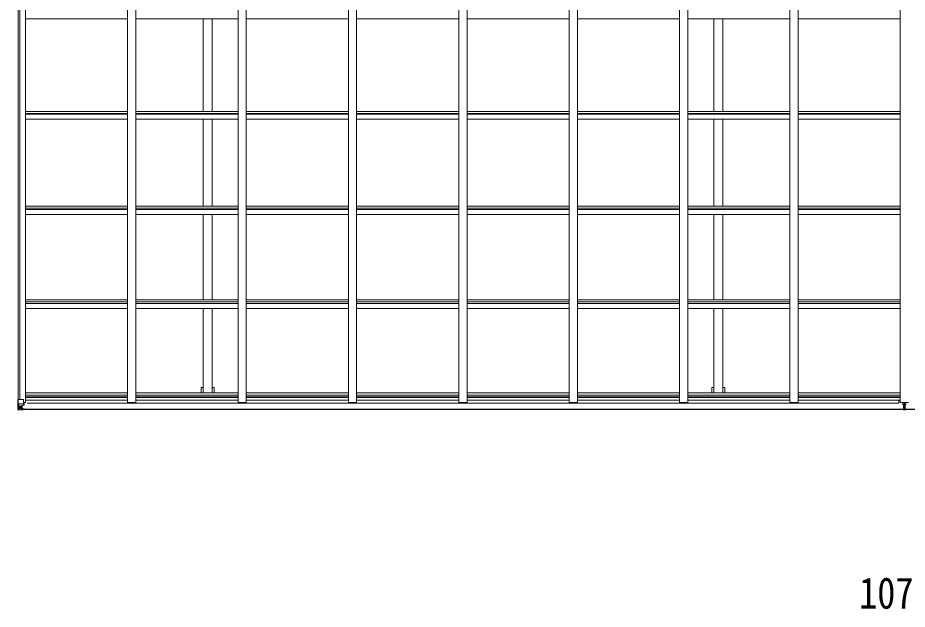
# Model space of a CAD drawing. Units: millimetres at full size, sheet at 1:40; details may follow other scales. Extents: x -11181 to 11305, y -7804 to 7716.
# Drawn here: x -1059 to 4340, y 630 to 4219 of the extents above; entities that cross this region are included whole.
import ezdxf
from ezdxf.enums import TextEntityAlignment as Align

# ---------------------------------------------------------------- set-up
doc = ezdxf.new("R2010")
doc.units = ezdxf.units.MM
doc.header["$LTSCALE"] = 40
for name, color, linetype, lineweight in [('0-1_本体', 4, 'Continuous', 9), ('0-2_部品', 7, 'Continuous', 9), ('0-4_TABLE1', 3, 'Continuous', 9), ('0-A_寸法', 6, 'Continuous', 9)]:
    doc.layers.add(name, color=color, linetype=linetype, lineweight=lineweight)
doc.styles.add('ＭＳ ゴシック', font='')
doc.styles.get('ＭＳ ゴシック').set_extended_font_data('MS Gothic')

msp = doc.modelspace()

# ---------------------------------------------------------------- linework, layer by layer
at = {"layer": '0-1_本体'}
for p, q in [((-1012.29, 1883.67), (-1012.29, 6600.03)), ((-392.29, 1883.67), (-392.29, 6600.03)), ((-342.29, 1883.67), (-342.29, 6600.03)), ((277.71, 1883.67), (277.71, 6600.03)), ((327.71, 1883.67), (327.71, 6600.03)), ((947.71, 1883.67), (947.71, 6600.03)), ((997.71, 1883.67), (997.71, 6600.03)), ((1617.71, 1883.67), (1617.71, 6600.03)), ((1667.71, 1883.67), (1667.71, 6600.03)), ((2287.71, 1883.67), (2287.71, 6600.03)), ((2337.71, 1883.67), (2337.71, 6600.03)), ((2957.71, 1883.67), (2957.71, 6600.03)), ((3007.71, 1883.67), (3007.71, 6600.03)), ((3627.71, 1883.67), (3627.71, 6600.03)), ((3677.71, 1883.67), (3677.71, 6600.03)), ((4297.71, 1883.67), (4297.71, 6600.03)), ((-1057.29, 1902.13), (-1057.29, 6581.57)), ((-1047.46, 1902.13), (-1047.46, 6581.57)), ((-1012.29, 4213.85), (-392.29, 4213.85)), ((-342.29, 4213.85), (277.71, 4213.85)), ((65.21, 3651.21), (65.21, 4213.85)), ((120.21, 3651.21), (120.21, 4213.85)), ((327.71, 4213.85), (947.71, 4213.85)), ((997.71, 4213.85), (1617.71, 4213.85)), ((1667.71, 4213.85), (2287.71, 4213.85)), ((2337.71, 4213.85), (2957.71, 4213.85)), ((3007.71, 4213.85), (3627.71, 4213.85)), ((3165.21, 3651.21), (3165.21, 4213.85)), ((3220.21, 3651.21), (3220.21, 4213.85)), ((3677.71, 4213.85), (4297.71, 4213.85)), ((-1012.29, 3651.21), (-392.29, 3651.21)), ((-1012.29, 3638.19), (-392.29, 3638.19)), ((-1012.29, 3634.36), (-392.29, 3634.36)), ((-342.29, 3651.21), (277.71, 3651.21)), ((-342.29, 3638.19), (277.71, 3638.19)), ((-342.29, 3634.36), (277.71, 3634.36)), ((327.71, 3651.21), (947.71, 3651.21)), ((327.71, 3638.19), (947.71, 3638.19)), ((327.71, 3634.36), (947.71, 3634.36)), ((997.71, 3651.21), (1617.71, 3651.21)), ((997.71, 3638.19), (1617.71, 3638.19)), ((997.71, 3634.36), (1617.71, 3634.36)), ((1667.71, 3651.21), (2287.71, 3651.21)), ((1667.71, 3638.19), (2287.71, 3638.19)), ((1667.71, 3634.36), (2287.71, 3634.36)), ((2337.71, 3651.21), (2957.71, 3651.21)), ((2337.71, 3638.19), (2957.71, 3638.19)), ((2337.71, 3634.36), (2957.71, 3634.36)), ((3007.71, 3651.21), (3627.71, 3651.21)), ((3007.71, 3638.19), (3627.71, 3638.19)), ((3007.71, 3634.36), (3627.71, 3634.36)), ((3677.71, 3651.21), (4297.71, 3651.21)), ((3677.71, 3638.19), (4297.71, 3638.19)), ((3677.71, 3634.36), (4297.71, 3634.36)), ((-1012.29, 3604.56), (-392.29, 3604.56)), ((-342.29, 3604.56), (277.71, 3604.56)), ((65.21, 3075.85), (65.21, 3604.56)), ((120.21, 3075.85), (120.21, 3604.56)), ((327.71, 3604.56), (947.71, 3604.56)), ((997.71, 3604.56), (1617.71, 3604.56)), ((1667.71, 3604.56), (2287.71, 3604.56)), ((2337.71, 3604.56), (2957.71, 3604.56)), ((3007.71, 3604.56), (3627.71, 3604.56)), ((3165.21, 3075.85), (3165.21, 3604.56)), ((3220.21, 3075.85), (3220.21, 3604.56)), ((3677.71, 3604.56), (4297.71, 3604.56)), ((-1012.3, 3062.9), (-392.29, 3062.9)), ((-1012.29, 3075.85), (-392.29, 3075.85)), ((-1012.29, 3055.5), (-392.29, 3055.5)), ((-1012.29, 3026.1), (-392.29, 3026.1)), ((-342.29, 3075.85), (277.71, 3075.85)), ((-342.29, 3062.9), (277.71, 3062.9)), ((-342.29, 3055.5), (277.71, 3055.5)), ((-342.29, 3026.1), (277.71, 3026.1)), ((65.21, 2507.48), (65.21, 3026.1)), ((120.21, 2507.48), (120.21, 3026.1)), ((327.71, 3075.85), (947.71, 3075.85)), ((327.71, 3062.9), (947.71, 3062.9)), ((327.71, 3055.5), (947.71, 3055.5)), ((327.71, 3026.1), (947.71, 3026.1)), ((997.71, 3075.85), (1617.71, 3075.85)), ((997.71, 3062.9), (1617.71, 3062.9)), ((997.71, 3055.5), (1617.71, 3055.5)), ((997.71, 3026.1), (1617.71, 3026.1)), ((1667.71, 3075.85), (2287.71, 3075.85)), ((1667.71, 3062.9), (2287.71, 3062.9)), ((1667.71, 3055.5), (2287.71, 3055.5)), ((1667.71, 3026.1), (2287.71, 3026.1)), ((2337.71, 3075.85), (2957.71, 3075.85)), ((2337.71, 3062.9), (2957.71, 3062.9)), ((2337.71, 3055.5), (2957.71, 3055.5)), ((2337.71, 3026.1), (2957.71, 3026.1)), ((3007.71, 3075.85), (3627.71, 3075.85)), ((3007.71, 3062.9), (3627.71, 3062.9)), ((3007.71, 3055.5), (3627.71, 3055.5)), ((3007.71, 3026.1), (3627.71, 3026.1)), ((3165.21, 2507.48), (3165.21, 3026.1)), ((3220.21, 2507.48), (3220.21, 3026.1)), ((3677.71, 3075.85), (4297.71, 3075.85)), ((3677.71, 3062.9), (4297.69, 3062.9)), ((3677.71, 3055.5), (4297.71, 3055.5)), ((3677.71, 3026.1), (4297.71, 3026.1)), ((-1012.29, 2507.48), (-392.29, 2507.48)), ((-1012.29, 2494.65), (-392.29, 2494.65)), ((-1012.29, 2484.49), (-392.29, 2484.49)), ((-342.29, 2507.48), (277.71, 2507.48)), ((-342.29, 2494.65), (277.71, 2494.65)), ((-342.29, 2484.49), (277.71, 2484.49)), ((327.71, 2507.48), (947.71, 2507.48)), ((327.71, 2494.65), (947.71, 2494.65)), ((327.71, 2484.49), (947.71, 2484.49)), ((997.71, 2507.48), (1617.71, 2507.48)), ((997.71, 2494.65), (1617.71, 2494.65)), ((997.71, 2484.49), (1617.71, 2484.49)), ((1667.71, 2507.48), (2287.71, 2507.48)), ((1667.71, 2494.65), (2287.71, 2494.65)), ((1667.71, 2484.49), (2287.71, 2484.49)), ((2337.71, 2507.48), (2957.71, 2507.48)), ((2337.71, 2494.65), (2957.71, 2494.65)), ((2337.71, 2484.49), (2957.71, 2484.49)), ((3007.71, 2507.48), (3627.71, 2507.48)), ((3007.71, 2494.65), (3627.71, 2494.65)), ((3007.71, 2484.49), (3627.71, 2484.49)), ((3677.71, 2507.48), (4297.71, 2507.48)), ((3677.71, 2494.65), (4297.71, 2494.65)), ((3677.71, 2484.49), (4297.71, 2484.49)), ((-1012.29, 2455.53), (-392.29, 2455.53)), ((-342.29, 2455.53), (277.71, 2455.53)), ((65.21, 1942.53), (65.21, 2455.53)), ((120.21, 1942.53), (120.21, 2455.53)), ((327.71, 2455.53), (947.71, 2455.53)), ((997.71, 2455.53), (1617.71, 2455.53)), ((1667.71, 2455.53), (2287.71, 2455.53)), ((2337.71, 2455.53), (2957.71, 2455.53)), ((3007.71, 2455.53), (3627.71, 2455.53)), ((3165.21, 1942.53), (3165.21, 2455.53)), ((3220.21, 1942.53), (3220.21, 2455.53)), ((3677.71, 2455.53), (4297.71, 2455.53)), ((53.21, 1975.36), (65.21, 1975.36)), ((53.21, 1975.36), (53.21, 1942.53)), ((132.21, 1975.36), (120.21, 1975.36)), ((132.21, 1975.36), (132.21, 1942.53)), ((3153.21, 1975.36), (3165.21, 1975.36)), ((3153.21, 1975.36), (3153.21, 1942.53)), ((3232.21, 1975.36), (3220.21, 1975.36)), ((3232.21, 1975.36), (3232.21, 1942.53)), ((-1012.29, 1942.53), (-392.29, 1942.53)), ((-1012.29, 1929.71), (-392.29, 1929.71)), ((-1012.29, 1918.36), (-392.29, 1918.36)), ((-1012.29, 1914.57), (-392.29, 1914.57)), ((-1012.29, 1898.62), (-392.29, 1898.62)), ((-342.29, 1942.53), (277.71, 1942.53)), ((-342.29, 1929.71), (277.71, 1929.71)), ((-342.29, 1918.36), (277.71, 1918.36)), ((-342.29, 1914.57), (277.71, 1914.57)), ((-342.29, 1898.62), (277.71, 1898.62)), ((327.71, 1942.53), (947.71, 1942.53)), ((327.71, 1929.71), (947.71, 1929.71)), ((327.71, 1918.36), (947.71, 1918.36)), ((327.71, 1914.57), (947.71, 1914.57)), ((327.71, 1898.62), (947.71, 1898.62)), ((997.71, 1942.53), (1617.71, 1942.53)), ((997.71, 1929.71), (1617.71, 1929.71)), ((997.71, 1918.36), (1617.71, 1918.36)), ((997.71, 1914.57), (1617.71, 1914.57)), ((997.71, 1898.62), (1617.71, 1898.62)), ((1667.71, 1942.53), (2287.71, 1942.53)), ((1667.71, 1929.71), (2287.71, 1929.71)), ((1667.71, 1918.36), (2287.71, 1918.36)), ((1667.71, 1914.57), (2287.71, 1914.57)), ((1667.71, 1898.62), (2287.71, 1898.62)), ((2337.71, 1942.53), (2957.71, 1942.53)), ((2337.71, 1929.71), (2957.71, 1929.71)), ((2337.71, 1918.36), (2957.71, 1918.36)), ((2337.71, 1914.57), (2957.71, 1914.57)), ((2337.71, 1898.62), (2957.71, 1898.62)), ((3007.71, 1942.53), (3627.71, 1942.53)), ((3007.71, 1929.71), (3627.71, 1929.71)), ((3007.71, 1918.36), (3627.71, 1918.36)), ((3007.71, 1914.57), (3627.71, 1914.57)), ((3007.71, 1898.62), (3627.71, 1898.62)), ((3677.71, 1942.53), (4297.71, 1942.53)), ((3677.71, 1929.71), (4297.71, 1929.71)), ((3677.71, 1918.36), (4297.71, 1918.36)), ((3677.71, 1914.57), (4297.71, 1914.57)), ((3677.71, 1898.62), (4297.71, 1898.62)), ((4288.71, 1880.34), (4288.71, 1898.62)), ((-1035.79, 1843.79), (4316.21, 1843.79)), ((-1035.79, 1841.36), (4316.21, 1841.36)), ((-1012.29, 1883.67), (-1025.29, 1883.67)), ((4288.71, 1880.34), (-1003.29, 1880.34)), ((-392.29, 1883.67), (-342.29, 1883.67)), ((277.71, 1883.67), (327.71, 1883.67)), ((947.71, 1883.67), (997.71, 1883.67)), ((1617.71, 1883.67), (1667.71, 1883.67)), ((2287.71, 1883.67), (2337.71, 1883.67)), ((2957.71, 1883.67), (3007.71, 1883.67)), ((3627.71, 1883.67), (3677.71, 1883.67)), ((4297.71, 1883.67), (4347.71, 1883.67)), ((9681.21, 1843.79), (4329.21, 1843.79)), ((9681.21, 1841.36), (4329.21, 1841.36))]:
    msp.add_line(p, q, dxfattribs=at)
at = {"layer": '0-2_部品'}
for p, q in [((-1056.45, 1902.13), (-1026.29, 1902.13)), ((-1056.45, 1902.13), (-1056.45, 1841.55)), ((-1025.29, 1901.13), (-1025.29, 1868.04)), ((-1059.29, 1841.42), (-1059.29, 1841.46)), ((-1058.35, 1840.47), (-1058.35, 1840.43)), ((-1058.35, 1840.42), (-1058.35, 1840.42)), ((-1049.38, 1840.04), (-1057.3, 1840.51)), ((-1056.44, 1841.48), (-1056.45, 1841.55)), ((-1055.9, 1875.25), (-1049.29, 1875.47)), ((-1055.9, 1875.25), (-1051.76, 1863.17)), ((-1052.48, 1844.92), (-1055.21, 1841.26)), ((-1049.29, 1861.93), (-1051.62, 1861.9)), ((-1051.62, 1861.9), (-1051.62, 1848.43)), ((-1051.62, 1848.43), (-1049.29, 1848.37)), ((-1049.29, 1875.47), (-1025.29, 1875.47)), ((-1049.29, 1861.93), (-1037.29, 1861.93)), ((-1049.29, 1861.93), (-1049.29, 1861.93)), ((-1049.29, 1848.38), (-1037.29, 1848.38)), ((-1037.29, 1839.25), (-1049.29, 1840.03)), ((-1043.81, 1855.57), (-1043.81, 1856.53)), ((-1038.29, 1848.38), (-1037.29, 1848.38)), ((-1037.29, 1865.23), (-1037.29, 1839.13)), ((-1035.79, 1861.93), (-1037.29, 1861.93)), ((-1035.79, 1848.38), (-1037.29, 1848.38)), ((-1035.79, 1844.84), (-1037.29, 1844.84)), ((-1037.29, 1840.02), (-1030.79, 1839.62)), ((-1030.79, 1838.74), (-1037.29, 1839.13)), ((-1026.12, 1867.78), (-1036.46, 1866.12)), ((-1036.46, 1865.49), (-1026.12, 1867.14)), ((-1036.46, 1866.12), (-1036.46, 1865.49)), ((-1031.79, 1858.34), (-1035.79, 1858.34)), ((-1031.79, 1850.13), (-1035.79, 1850.13)), ((-1035.29, 1845.2), (-1035.79, 1845.2)), ((-1030.79, 1840.55), (-1035.79, 1840.63)), ((-1035.68, 1846.5), (-1031.79, 1846.5)), ((-1035.29, 1846.29), (-1035.29, 1846.13)), ((-1035.29, 1846.13), (-1035.29, 1846.13)), ((-1025.29, 1846.04), (-1035.29, 1846.13)), ((-1035.29, 1844.17), (-1035.29, 1846.13)), ((-1027.29, 1844.2), (-1035.29, 1844.2)), ((-1027.29, 1844.17), (-1035.29, 1844.17)), ((-1031.79, 1866.24), (-1031.79, 1846.27)), ((-1030.79, 1840.55), (-1030.79, 1841.36)), ((-1030.79, 1840.13), (-1030.79, 1840.55)), ((-1030.79, 1840.13), (-1030.79, 1839.62)), ((-1030.79, 1839.62), (-1030.79, 1838.74)), ((-1026.12, 1867.14), (-1026.12, 1867.78)), ((-1025.84, 1867.22), (-1021.79, 1867.26)), ((-1025.79, 1840.93), (-1025.79, 1841.36)), ((-1025.49, 1840.93), (-1025.79, 1840.93)), ((-1025.49, 1840.93), (-1023.8, 1841.36)), ((-1020.79, 1879.13), (-1025.29, 1879.13)), ((-1025.29, 1846.04), (-1025.29, 1844.43)), ((-1025.29, 1844.43), (-1020.29, 1844.43)), ((-1021.79, 1868.99), (-1020.79, 1868.98)), ((-1020.79, 1867.26), (-1021.79, 1867.26)), ((-1020.79, 1883.67), (-1020.79, 1867.26)), ((-1020.29, 1843.79), (-1020.29, 1844.43)), ((-1020.29, 1844.43), (-1019.29, 1844.43)), ((-1019.29, 1846.11), (-1019.29, 1846)), ((-1019.29, 1844.43), (-1019.29, 1846)), ((-1019.29, 1844.43), (-1019.29, 1843.79))]:
    msp.add_line(p, q, dxfattribs=at)
for points in [[(-1059.29, 1841.46), (-1059.29, 1902.13), (-1056.45, 1902.13)], [(-1058.35, 1840.42), (-1049.29, 1839.87), (-1037.29, 1839.13)], [(-1045.73, 1854.61), (-1046.69, 1854.61), (-1046.69, 1853.65), (-1045.73, 1853.65)], [(-1043.81, 1856.53), (-1044.77, 1856.53), (-1044.77, 1855.57)], [(-1044.77, 1852.69), (-1044.77, 1851.73), (-1043.81, 1851.73), (-1043.81, 1852.69)], [(-1042.85, 1853.65), (-1041.89, 1853.65), (-1041.89, 1854.61), (-1042.85, 1854.61)], [(-1030.79, 1840.13), (-1035.79, 1840.13), (-1035.79, 1865.6)], [(-1020.29, 1846.16), (-1035.29, 1846.29), (-1035.29, 1846.29)], [(-1035.29, 1845.2), (-1027.29, 1845.2), (-1027.29, 1843.79)], [(-1021.79, 1867.26), (-1021.79, 1868.99), (-1025.29, 1869.01)], [(-1025.29, 1846.04), (-1025.29, 1846.05), (-1019.29, 1846)]]:
    msp.add_lwpolyline(points, dxfattribs=at)
msp.add_circle((-1044.29, 1854.13), 5.3, dxfattribs=at)
for centre, radius, start, end in [((-1026.29, 1901.13), 1, 0, 90), ((-1058.29, 1841.46), 0.999, 180.04917, 266.5576), ((-1058.29, 1841.42), 0.999, 180.04917, 266.5576), ((-1058.29, 1841.42), 1, 179.99921, 266.49983), ((-1057.14, 1827.81), 12.7, 84.89689, 90.75534), ((-1055.16, 1841.43), 1.28, 177.54105, 228.82169), ((-1045.73, 1855.57), 0.96, 270, 0), ((-1045.73, 1852.69), 0.96, 0, 90), ((-1042.85, 1855.57), 0.96, 180, 270), ((-1042.85, 1852.69), 0.96, 90, 180), ((-1036.35, 1865.19), 0.937, 96.73234, 177.67791), ((-1036.35, 1864.56), 0.937, 96.73234, 177.67791), ((-1035.28, 1846.81), 0.513, 178.95293, 268.11972), ((-1035.29, 1846.63), 0.5, 179.95536, 269.47105), ((-1035.29, 1843.7), 0.5, 89.99891, 179.99891), ((-1035.29, 1843.67), 0.5, 90.00309, 180.00198), ((-1026.23, 1868.71), 0.937, 276.73234, 357.67791), ((-1026.23, 1868.07), 0.937, 276.73234, 357.67791), ((-1020.15, 1838.47), 7.69, 83.56574, 91.03001)]:
    msp.add_arc(centre, radius, start, end, dxfattribs=at)
for centre, major_axis, ratio, start_param, end_param in [((-1056.35, 1840.34), (2, -0.12), 0.060933, 2.0712557, 3.1453404), ((-857.35, 1828.11), (201, -12.36), 0.060933, 3.1453404, 3.145839), ((-1055.18, 1872.9), (0.85, -2.32), 0.403757, 3.0087805, 3.9744392), ((-1056.16, 1843.44), (-0.02, -3), 0.466854, 0.125683, 0.7596956), ((-1054.49, 1848.51), (0.03, -5), 0.573921, 0.7672717, 1.551125), ((-1053.03, 1861.88), (0, -3), 0.468246, 1.5772882, 2.0127935), ((-1131.04, 1848.38), (81.75, 0), 0.061163, 6.2824128, 6.2831853)]:
    msp.add_ellipse(centre, major_axis=major_axis, ratio=ratio, start_param=start_param, end_param=end_param, dxfattribs=at)
at = {"layer": '0-4_TABLE1'}
for p, q in [((4314.21, 1883.67), (4314.21, 1872.78)), ((4314.21, 1872.28), (4321.21, 1872.34)), ((4314.21, 1870.9), (4321.21, 1870.84)), ((4316.21, 1844.34), (4316.21, 1842.84)), ((4321.21, 1842.54), (4316.21, 1842.84)), ((4316.21, 1842.84), (4316.21, 1839.84)), ((4316.21, 1839.84), (4321.05, 1839.55)), ((4317.21, 1870.88), (4317.21, 1859.01)), ((4317.21, 1859.01), (4321.21, 1859.04)), ((4317.21, 1859.01), (4317.21, 1850.77)), ((4317.21, 1850.77), (4321.21, 1850.84)), ((4317.21, 1850.77), (4317.21, 1847.17)), ((4317.21, 1847.17), (4321.21, 1847.24)), ((4317.21, 1847.17), (4317.21, 1845.34)), ((4317.21, 1845.34), (4321.21, 1845.34)), ((4321.05, 1839.55), (4322.71, 1839.44)), ((4321.21, 1879.84), (4321.21, 1883.67)), ((4321.21, 1879.84), (4324.21, 1879.84)), ((4321.21, 1879.84), (4321.21, 1872.77)), ((4321.21, 1872.77), (4324.21, 1872.77)), ((4321.21, 1872.77), (4321.21, 1863.13)), ((4321.21, 1863.13), (4324.21, 1863.13)), ((4321.21, 1863.13), (4321.21, 1856.06)), ((4321.21, 1856.06), (4324.21, 1856.06)), ((4321.21, 1845.34), (4321.21, 1856.06)), ((4321.21, 1845.34), (4321.21, 1842.54)), ((4322.71, 1842.45), (4321.21, 1842.54)), ((4329.21, 1842.85), (4322.71, 1842.45)), ((4322.71, 1839.44), (4322.71, 1842.45)), ((4324.21, 1879.84), (4324.21, 1883.67)), ((4324.21, 1879.84), (4324.21, 1872.77)), ((4324.21, 1872.77), (4324.21, 1863.13)), ((4331.21, 1871.4), (4324.21, 1871.34)), ((4324.21, 1863.13), (4324.21, 1856.06)), ((4324.21, 1845.34), (4324.21, 1856.06)), ((4324.21, 1847.24), (4328.21, 1847.24)), ((4324.21, 1845.34), (4328.21, 1845.34)), ((4328.21, 1870.88), (4328.21, 1859.04)), ((4328.21, 1847.24), (4328.21, 1845.34)), ((4329.21, 1844.34), (4329.21, 1842.85)), ((4331.21, 1883.67), (4331.21, 1872.78)), ((4331.21, 1872.28), (4331.21, 1871.4))]:
    msp.add_line(p, q, dxfattribs=at)
for points in [[(4321.21, 1872.84), (4314.21, 1872.78), (4314.21, 1872.28), (4314.21, 1871.4)], [(4321.21, 1871.34), (4314.21, 1871.4), (4314.21, 1870.9)], [(4322.71, 1839.44), (4329.21, 1839.84), (4329.21, 1842.85)], [(4324.21, 1872.34), (4331.21, 1872.28), (4331.21, 1872.78), (4324.21, 1872.84)], [(4324.21, 1870.84), (4331.21, 1870.9), (4331.21, 1871.4)], [(4324.21, 1859.04), (4328.21, 1859.04), (4328.21, 1850.84)], [(4324.21, 1850.84), (4328.21, 1850.84), (4328.21, 1847.24)]]:
    msp.add_lwpolyline(points, dxfattribs=at)
for centre, start, end in [((4317.21, 1844.34), 90, 180), ((4328.21, 1844.34), 0, 90)]:
    msp.add_arc(centre, 1, start, end, dxfattribs=at)
for centre, major_axis, ratio, start_param, end_param in [((4321.24, 1842.54), (0.18, 2.99), 0.008711, 1.5718618, 3.1415927), ((4149.34, 1853.05), (171.87, -10.52), 0.017422, 0.0000005, 0.0010659)]:
    msp.add_ellipse(centre, major_axis=major_axis, ratio=ratio, start_param=start_param, end_param=end_param, dxfattribs=at)

# ---------------------------------------------------------------- texts
at = {"layer": '0-A_寸法', "color": 7, "style": 'ＭＳ ゴシック', "width": 0.85}
msp.add_text('10760', height=190.6, dxfattribs=at).set_placement((4047.71, 575.58), align=Align.BOTTOM_LEFT)

doc.saveas('drawing.dxf')
